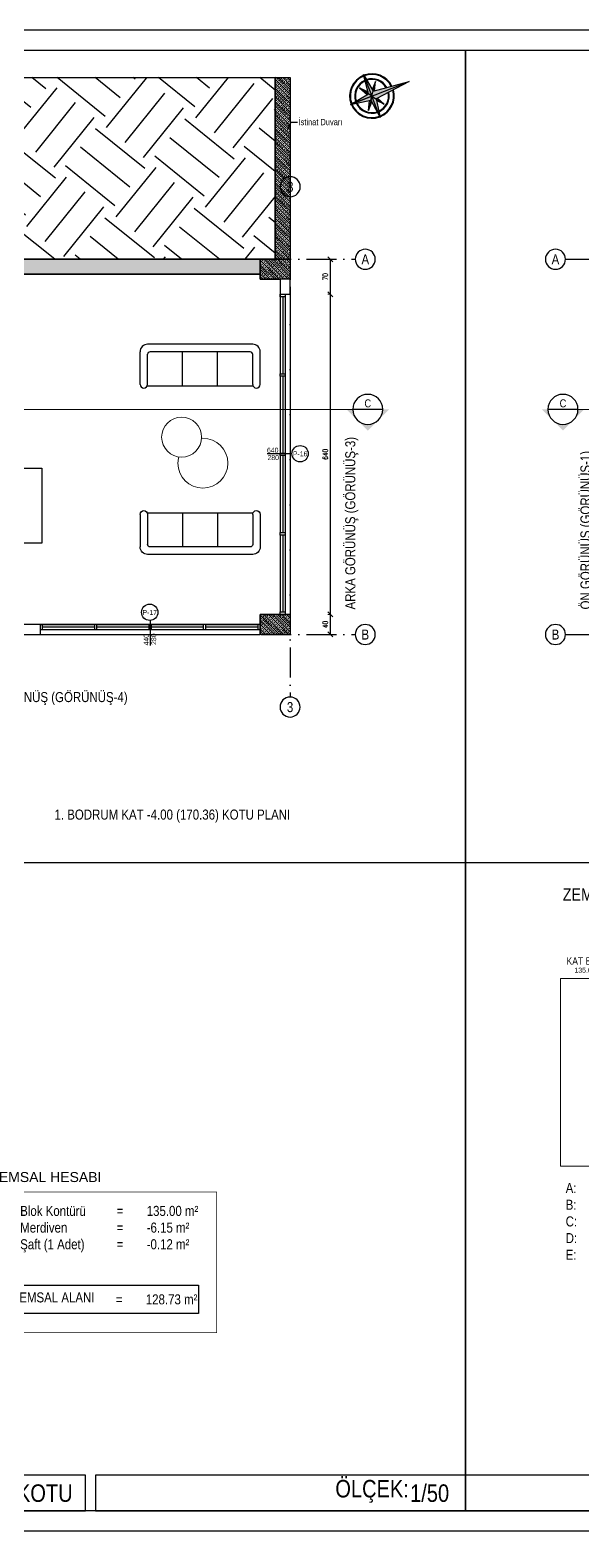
# Model space of a CAD drawing. Header units: millimetres. Extents: x 82776 to 137242, y 11666 to 27998.
# Drawn here: x 96195 to 97300, y 16109 to 19109 of the extents above; entities that cross this region are included whole.
import ezdxf
from ezdxf import colors
from ezdxf.entities.mleader import LeaderData, LeaderLine
from ezdxf.enums import TextEntityAlignment as Align
from ezdxf.math import Vec2, Vec3

# ---------------------------------------------------------------- set-up
doc = ezdxf.new("R2010")
doc.units = ezdxf.units.MM
doc.linetypes.add('ACAD_ISO10W100', pattern=[18, 12, -3, 0, -3])
doc.linetypes.add('DASHED', pattern=[15, 10, -5])
for name, color, linetype, lineweight in [('0_IFC_A_Emsal_Ana merdiven', 32, 'Continuous', 13), ('0_IFC_A_Emsal_Brüt Alan', 201, 'Continuous', 18), ('0_IFC_A_Emsal_Şaft', 142, 'Continuous', 13)]:
    doc.layers.add(name, color=color, linetype=linetype, lineweight=lineweight)
doc.layers.add('0_IFC_Area', color=100, linetype='Continuous', plot=False)
for name, color, linetype in [('0_IFC_Dimension_Exterior_50', 253, 'Continuous'), ('0_IFC_Elevation_5', 252, 'Continuous'), ('0_IFC_Grid', 14, 'ACAD_ISO10W100'), ('0_IFC_Grid_Text_100', 14, 'Continuous'), ('0_IFC_Hatch', 250, 'Continuous'), ('0_IFC_Hatch_Structure', 251, 'Continuous'), ('0_IFC_Legend_Text', 7, 'Continuous'), ('0_IFC_Legend_Viewport', 7, 'Continuous'), ('0_IFC_Notation_Section_50', 10, 'Continuous'), ('0_IFC_Room_Text(No)_50', 12, 'Continuous'), ('0_IFC_Text_Explanation_100', 231, 'Continuous'), ('0_IFC_Text_Explanation_50', 231, 'Continuous'), ('0_IFC_Window_Text', 60, 'Continuous'), ('1_IFC_Concrete_Section', 50, 'Continuous'), ('2_IFC_Wall', 130, 'Continuous'), ('3_IFC_Window', 136, 'Continuous'), ('6_IFC_Furniture', 35, 'Continuous')]:
    doc.layers.add(name, color=color, linetype=linetype)
doc.styles.add('ARIAL-NARROW', font='ARIALN.TTF')
doc.styles.add('IFC_TEXT', font='ARIALN.TTF')
doc.styles.add('IFC_TEXT_DIM', font='romans.shx', dxfattribs={"width": 0.7})
doc.dimstyles.new('IFC_Dim50', dxfattribs={"dimtxt": 10, "dimasz": 10, "dimexe": 0.00125, "dimexo": 0.000625, "dimgap": 5, "dimtad": 1, "dimdec": 4, "dimrnd": 0.5, "dimzin": 9, "dimtxsty": 'IFC_TEXT_DIM', "dimblk": 'OBLIQUE', "dimcen": -2.5, "dimclrd": 256, "dimclre": 256, "dimclrt": 256, "dimazin": 0, "dimtfac": 1, "dimtdec": 4, "dimtix": 1, "dimtmove": 1, "dimatfit": 3, "dimfxl": 5, "dimfxlon": 1, "dimtfillclr": 256, "dimlwd": -1, "dimlwe": 5, "dimarcsym": 0})
pattern_1 = [(135, (-35728.3245, 139834.061), (-4.49012806, -4.49012806), []), (135, (-35728.3245, 139838.551), (-4.49012806, -4.49012806), [3.175, -1.5875])]

# ---------------------------------------------------------------- blocks, each defined once
blk = doc.blocks.new('*U1089')
for points in [[(-2626, 0), (-1182.8, 0), (-1182.8, 71.5), (-2626, 71.5)], [(-1162.8, 0), (-759.4, 0), (-759.4, 71.5), (-1162.8, 71.5)], [(-739.4, 0), (0, 0), (0, 71.5), (-739.4, 71.5)]]:
    blk.add_lwpolyline(points, close=True)
at = {"layer": '0_IFC_Legend_Viewport', "transparency": 33554687}
blk.add_lwpolyline([(-2626, 2920), (0, 2920), (0, 0), (-2626, 0)], close=True, dxfattribs=at)
at = {"style": 'IFC_TEXT'}
for tag, p in [('PAFTA', (-2140, 17.9)), ('KOT', (-1159.1, 18)), ('OLCEK', (-110.4, 17.9))]:
    blk.add_attdef(tag, p, '', height=35, dxfattribs=at)
at = {"layer": '0_IFC_Legend_Text', "transparency": 33554687, "insert": (-259.9, 61.9), "char_height": 35, "attachment_point": 1, "style": 'IFC_TEXT'}
blk.add_mtext_dynamic_manual_height_columns('ÖLÇEK:', width=490.238, gutter_width=61.4, heights=[0], dxfattribs=at)
blk = doc.blocks.new('IFC_KOLTUK 3LU')
blk.add_wipeout([(-93, 134.1), (-93, -105.9), (-5.5, -105.9), (-5.5, 134.1)]).dxf.layer = '6_IFC_Furniture'
at = {"layer": '6_IFC_Furniture'}
for p, q in [((-13, 134.1), (-78, 134.1)), ((-93, 119.1), (-93, -90.9)), ((-78, 114.1), (-78, -85.9)), ((-13, 119.1), (-73, 119.1)), ((-10, -91.6), (-10, 119.7)), ((-10, 49.1), (-78, 49.1)), ((-10, -20.9), (-78, -20.9)), ((-13, -105.9), (-78, -105.9)), ((-13, -90.9), (-73, -90.9))]:
    blk.add_line(p, q, dxfattribs=at)
for centre, radius, start, end in [((-78, 119.1), 15, 90, 180), ((-13, 126.6), 7.5, 270, 90), ((-73, 114.1), 5, 90, 180), ((-73, -85.9), 5, 180, 270), ((-78, -90.9), 15, 180, 270), ((-13, -98.4), 7.5, 270, 90)]:
    blk.add_arc(centre, radius, start, end, dxfattribs=at)
blk = doc.blocks.new('*U99')
blk.add_wipeout([(0, 0), (150, 0), (150, -40), (0, -40)]).dxf.layer = '6_IFC_Furniture'
at = {"layer": '6_IFC_Furniture', "transparency": 33554687}
blk.add_lwpolyline([(0, -40), (0, 0), (150, 0), (150, -40)], close=True, dxfattribs=at)
blk = doc.blocks.new('VIM ESHP Ø100X40.5')
blk.add_wipeout([(20.4, -45.5), (20.4, -45.5), (25.3, -43), (25.3, -43), (29.4, -40.3), (35.1, -35.5), (35.1, -35.5), (38.4, -31.9), (43.3, -24.9), (43.3, -24.9), (46.3, -18.7), (47.4, -15.8), (49, -9.9), (49.8, -4.3), (50, 0.2), (50, 0.2), (49.6, 6.2), (49, 10), (47.9, 14.6), (46.7, 17.9), (46.3, 19.2), (45.4, 21), (44.3, 23.4), (44.3, 23.4), (42.4, 26.4), (41.5, 28.1), (40.5, 29.5), (39.4, 30.9), (38.1, 32.5), (36.6, 34.3), (34.9, 36), (33, 37.7), (31.5, 39), (30, 40.2), (28.6, 41.2), (27.2, 42.1), (25.9, 42.9), (25.9, 42.9), (24, 44), (21.4, 45.3), (18.3, 46.7), (18.3, 46.7), (15.1, 47.8), (13.2, 48.4), (10.8, 49), (8.5, 49.4), (6.8, 49.7), (4.3, 50), (-1.3, 50.2), (-3.2, 50.1), (-6.4, 49.8), (-9.1, 49.3), (-12.1, 48.7), (-14.2, 48.1), (-17, 47.2), (-18.7, 46.5), (-22.7, 44.7), (-22.7, 44.7), (-25.8, 43), (-27.7, 41.8), (-31.5, 39), (-32.8, 37.9), (-35.1, 35.8), (-37.1, 33.7), (-39.8, 30.5), (-41.3, 28.3), (-42.3, 26.9), (-44.3, 23.4), (-45.3, 21.4), (-46, 19.7), (-47, 17.4), (-47.7, 15.3), (-48.4, 12.7), (-49, 10.4), (-49.5, 7.6), (-49.8, 5), (-49.9, 3), (-50, 0.2), (-50, -1.7), (-49.9, -3.4), (-49.7, -5.7), (-48.9, -10.4), (-48.1, -13.5), (-47.2, -16.3), (-45.8, -19.8), (-44, -23.6), (-42.7, -25.9), (-40.3, -29.5), (-38.4, -31.9), (-37.1, -33.3), (-34.6, -36), (-32.6, -37.8), (-29.9, -39.9), (-28.1, -41.2), (-24.9, -43.2), (-21.4, -45.1), (-17.6, -46.7), (-13.2, -48.1), (-9.6, -48.9), (-6, -49.5), (-6, -49.5), (-3.2, -49.8), (-1.3, -49.6), (3, -49.8), (4.8, -49.6), (8.2, -49.2), (12.1, -48.4), (14.7, -47.7)]).dxf.layer = '6_IFC_Furniture'
at = {"layer": '6_IFC_Furniture', "linetype": 'Continuous', "lineweight": 9}
blk.add_circle((0, 0.2), 49.9, dxfattribs=at)
blk = doc.blocks.new('C_B1_PLAN')
at = {"layer": '2_IFC_Wall'}
blk.add_lwpolyline([(40, -20), (710, -20), (710, 0), (40, 0)], close=True, dxfattribs=at)
for name, p in [('IFC_KOLTUK 3LU', (263, -194.1, 2736.6)), ('*U99', (417.5, -496.2, 2736.6))]:
    blk.add_blockref(name, p)
at = {"xscale": -1}
blk.add_blockref('IFC_KOLTUK 3LU', (497, -194.1, 2736.6), dxfattribs=at)
at = {"rotation": 270}
blk.add_blockref('VIM ESHP Ø100X40.5', (407.4, -174.5, 2736.6), dxfattribs=at)
at = {"xscale": 0.8000000000000032, "yscale": 0.8000000000000032, "zscale": 0.8000000000000032, "rotation": 270}
blk.add_blockref('VIM ESHP Ø100X40.5', (355.4, -217, 2736.6), dxfattribs=at)
at = {"layer": '2_IFC_Wall'}
blk.add_lwpolyline([(730, -775), (265, -775), (265, -785), (730, -785), (730, -1105), (750, -1105), (750, -60), (730, -60)], close=True, dxfattribs=at)
blk = doc.blocks.new('C ZK ST')
at = {"layer": '0_IFC_Hatch_Structure', "transparency": 33554687}
h = blk.add_hatch(dxfattribs=at)
h.set_pattern_fill('ANSI33', color=256, angle=90)
h.set_pattern_definition([(135, (-35728.326, 139834.061), (-4.49012806, -4.49012806), []), (135, (-35728.326, 139838.551), (-4.49012806, -4.49012806), [3.175, -1.5875])])
h.paths.add_polyline_path([(-1761.4, 197.8), (-1761.4, 237.8), (-1821.4, 237.8), (-1821.4, 197.8)])
h = blk.add_hatch(dxfattribs=at)
h.set_pattern_fill('ANSI33', color=256, angle=90)
h.set_pattern_definition(pattern_1)
h.paths.add_polyline_path([(-1186.4, 197.8), (-1186.4, 237.8), (-1126.4, 237.8), (-1126.4, 197.8)])
h = blk.add_hatch(dxfattribs=at)
h.set_pattern_fill('ANSI33', color=256, angle=90)
h.set_pattern_definition([(135, (-35728.259, 139834.061), (-4.49012806, -4.49012806), []), (135, (-35728.259, 139838.551), (-4.49012806, -4.49012806), [3.175, -1.5875])])
h.paths.add_polyline_path([(-21.4, 237.8), (-21.4, 197.8), (-81.4, 197.8), (-81.4, 237.8)])
h = blk.add_hatch(dxfattribs=at)
h.set_pattern_fill('ANSI33', color=256, angle=90)
h.set_pattern_definition([(135, (-35728.326, 139834.061), (-4.49012806, -4.49012806), []), (135, (-35728.326, 139838.551), (-4.49012806, -4.49012806), [3.175, -1.5875])])
h.paths.add_polyline_path([(-1821.4, -512.2), (-1821.4, -472.2), (-1761.4, -472.2), (-1761.4, -512.2)])
h = blk.add_hatch(dxfattribs=at)
h.set_pattern_fill('ANSI33', color=256, angle=90)
h.set_pattern_definition(pattern_1)
h.paths.add_polyline_path([(-1186.4, -512.2), (-1186.4, -472.2), (-1126.4, -472.2), (-1126.4, -512.2)])
h = blk.add_hatch(dxfattribs=at)
h.set_pattern_fill('ANSI33', color=256, angle=90)
h.set_pattern_definition([(135, (-35728.356, 139834.012), (-4.49012806, -4.49012806), []), (135, (-35728.356, 139838.502), (-4.49012806, -4.49012806), [3.175, -1.5875])])
h.paths.add_polyline_path([(-81.4, -512.2), (-81.4, -472.2), (-21.4, -472.2), (-21.4, -512.2)])
at = {"layer": '1_IFC_Concrete_Section'}
for points in [[(-1761.4, 197.8), (-1761.4, 237.8), (-1821.4, 237.8), (-1821.4, 197.8)], [(-1186.4, 197.8), (-1186.4, 237.8), (-1126.4, 237.8), (-1126.4, 197.8)], [(-21.4, 237.8), (-21.4, 197.8), (-81.4, 197.8), (-81.4, 237.8)], [(-1821.4, -512.2), (-1821.4, -472.2), (-1761.4, -472.2), (-1761.4, -512.2)], [(-1186.4, -512.2), (-1186.4, -472.2), (-1126.4, -472.2), (-1126.4, -512.2)], [(-81.4, -512.2), (-81.4, -472.2), (-21.4, -472.2), (-21.4, -512.2)]]:
    blk.add_lwpolyline(points, close=True, dxfattribs=at)
blk = doc.blocks.new('C B1 ST')
at = {"layer": '0_IFC_Hatch_Structure', "transparency": 33554687}
h = blk.add_hatch(dxfattribs=at)
h.set_pattern_fill('ANSI33', color=256, angle=180)
h.set_pattern_definition([(225, (-138374.2445, -33906.855), (4.49012806, -4.49012806), []), (225, (-138378.7346, -33906.855), (4.49012806, -4.49012806), [3.175, -1.5875])])
h.paths.add_polyline_path([(30, 695), (0, 695), (0, 1740), (30, 1740)])
at = {"layer": '1_IFC_Concrete_Section'}
blk.add_lwpolyline([(30, 695), (0, 695), (0, 1740), (30, 1740)], close=True, dxfattribs=at)
at = {"rotation": 90}
blk.add_blockref('C ZK ST', (237.8, 1821.4), dxfattribs=at)
blk = doc.blocks.new('C_B1_NET ALAN')
at = {"layer": '0_IFC_Area'}
blk.add_lwpolyline([(1710, -690), (995, -690), (995, -225), (985, -225), (985, -690), (665, -690), (665, 10), (1710, 10), (1710, 0), (1750, 0), (1750, -670), (1710, -670)], close=True, dxfattribs=at)
blk = doc.blocks.new('0_IFC_AXIS_TEXT_100')
at = {"layer": '0_IFC_Grid_Text_100'}
blk.add_circle((0, 1000), 1000, dxfattribs=at)
at = {"layer": '0_IFC_Grid_Text_100', "style": 'IFC_TEXT'}
blk.add_attdef('AXIS_NO', text='', height=1000, dxfattribs=at).set_placement((0, 993), align=Align.MIDDLE_CENTER)
blk = doc.blocks.new('C_AKS')
at = {"layer": '0_IFC_Grid', "ltscale": 5}
for points in [[(0.00009, -1950), (0.00009, 130)], [(750.00009, -1950), (750.00009, 130)], [(-124.99991, 0), (875.00231, 0)]]:
    blk.add_lwpolyline(points, dxfattribs=at)
ref = blk.add_blockref('0_IFC_AXIS_TEXT_100', (20.00009, 150), dxfattribs=dict(xscale=-0.02, yscale=0.02, zscale=0.02, rotation=90))
ref.add_attrib('AXIS_NO', 'A', dxfattribs={"layer": '0_IFC_Grid_Text_100', "height": 20, "rotation": 90, "style": 'IFC_TEXT'}).set_placement((0.14578, 150), align=Align.MIDDLE_CENTER)
ref = blk.add_blockref('0_IFC_AXIS_TEXT_100', (770.00009, 150), dxfattribs=dict(xscale=-0.02, yscale=0.02, zscale=0.02, rotation=90))
ref.add_attrib('AXIS_NO', 'B', dxfattribs={"layer": '0_IFC_Grid_Text_100', "height": 20, "rotation": 90, "style": 'IFC_TEXT'}).set_placement((750.14578, 150), align=Align.MIDDLE_CENTER)
ref = blk.add_blockref('0_IFC_AXIS_TEXT_100', (-124.99991, 0), dxfattribs=dict(xscale=-0.02, yscale=0.02, zscale=0.02, rotation=90))
ref.add_attrib('AXIS_NO', '3', dxfattribs={"layer": '0_IFC_Grid_Text_100', "height": 20, "rotation": 90, "style": 'IFC_TEXT'}).set_placement((-144.85422, 0), align=Align.MIDDLE_CENTER)
ref = blk.add_blockref('0_IFC_AXIS_TEXT_100', (915, -0.30155), dxfattribs=dict(xscale=-0.02, yscale=0.02, zscale=0.02, rotation=90))
ref.add_attrib('AXIS_NO', '3', dxfattribs={"layer": '0_IFC_Grid_Text_100', "height": 20, "rotation": 90, "style": 'IFC_TEXT'}).set_placement((895.14568, -0.30155), align=Align.MIDDLE_CENTER)
ref = blk.add_blockref('0_IFC_AXIS_TEXT_100', (20.00272, -1970), dxfattribs=dict(xscale=-0.02, yscale=0.02, zscale=0.02, rotation=90))
ref.add_attrib('AXIS_NO', 'A', dxfattribs={"layer": '0_IFC_Grid_Text_100', "height": 20, "rotation": 90, "style": 'IFC_TEXT'}).set_placement((0.1484, -1970), align=Align.MIDDLE_CENTER)
ref = blk.add_blockref('0_IFC_AXIS_TEXT_100', (770.00272, -1970), dxfattribs=dict(xscale=-0.02, yscale=0.02, zscale=0.02, rotation=90))
ref.add_attrib('AXIS_NO', 'B', dxfattribs={"layer": '0_IFC_Grid_Text_100', "height": 20, "rotation": 90, "style": 'IFC_TEXT'}).set_placement((750.1484, -1970), align=Align.MIDDLE_CENTER)
blk = doc.blocks.new('_Oblique')
at = {"color": 0, "linetype": 'ByBlock', "lineweight": -2}
blk.add_line((-0.5, -0.5), (0.5, 0.5), dxfattribs=at)
blk = doc.blocks.new('*D1214')
at = {"layer": '0_IFC_Dimension_Exterior_50', "lineweight": 5, "transparency": 16777216}
for p, q in [((1875, 0), (1880.00125, 0)), ((1875, -70), (1880.00125, -70))]:
    blk.add_line(p, q, dxfattribs=at)
at = {"layer": '0_IFC_Dimension_Exterior_50', "transparency": 16777216}
blk.add_line((1880, 0), (1880, -70), dxfattribs=at)
at = {"layer": 'Defpoints', "color": 0, "transparency": 16777216}
for p in [(1800, 0), (1800, -70), (1880, -70)]:
    blk.add_point(p, dxfattribs=at)
at = {"layer": '0_IFC_Dimension_Exterior_50', "transparency": 16777216, "xscale": 10, "yscale": 10, "zscale": 10}
for p, rotation in [((1880, 0), 90), ((1880, -70), 270)]:
    blk.add_blockref('_Oblique', p, dxfattribs=dict(at, rotation=rotation))
at = {"layer": '0_IFC_Dimension_Exterior_50', "transparency": 16777216, "insert": (1870, -35), "char_height": 10, "attachment_point": 5, "rotation": 90, "style": 'IFC_TEXT_DIM'}
blk.add_mtext('70', dxfattribs=at)
blk = doc.blocks.new('*D1215')
at = {"layer": '0_IFC_Dimension_Exterior_50', "lineweight": 5, "transparency": 16777216}
for p, q in [((1875, -70), (1880.00125, -70)), ((1875, -710), (1880.00125, -710))]:
    blk.add_line(p, q, dxfattribs=at)
at = {"layer": '0_IFC_Dimension_Exterior_50', "transparency": 16777216}
blk.add_line((1880, -70), (1880, -710), dxfattribs=at)
at = {"layer": 'Defpoints', "color": 0, "transparency": 16777216}
for p in [(1800, -70), (1800, -710), (1880, -710)]:
    blk.add_point(p, dxfattribs=at)
at = {"layer": '0_IFC_Dimension_Exterior_50', "transparency": 16777216, "xscale": 10, "yscale": 10, "zscale": 10}
for p, rotation in [((1880, -70), 90), ((1880, -710), 270)]:
    blk.add_blockref('_Oblique', p, dxfattribs=dict(at, rotation=rotation))
at = {"layer": '0_IFC_Dimension_Exterior_50', "transparency": 16777216, "insert": (1870, -390), "char_height": 10, "attachment_point": 5, "rotation": 90, "style": 'IFC_TEXT_DIM'}
blk.add_mtext('640', dxfattribs=at)
blk = doc.blocks.new('*D1216')
at = {"layer": '0_IFC_Dimension_Exterior_50', "lineweight": 5, "transparency": 16777216}
for p, q in [((1875, -710), (1880.00125, -710)), ((1875, -750), (1880.00125, -750))]:
    blk.add_line(p, q, dxfattribs=at)
at = {"layer": '0_IFC_Dimension_Exterior_50', "transparency": 16777216}
blk.add_line((1880, -710), (1880, -750), dxfattribs=at)
at = {"layer": 'Defpoints', "color": 0, "transparency": 16777216}
for p in [(1800, -710), (1800, -750), (1880, -750)]:
    blk.add_point(p, dxfattribs=at)
at = {"layer": '0_IFC_Dimension_Exterior_50', "transparency": 16777216, "xscale": 10, "yscale": 10, "zscale": 10}
for p, rotation in [((1880, -710), 90), ((1880, -750), 270)]:
    blk.add_blockref('_Oblique', p, dxfattribs=dict(at, rotation=rotation))
at = {"layer": '0_IFC_Dimension_Exterior_50', "transparency": 16777216, "insert": (1870, -730), "char_height": 10, "attachment_point": 5, "rotation": 90, "style": 'IFC_TEXT_DIM'}
blk.add_mtext('40', dxfattribs=at)
blk = doc.blocks.new('*U1218')
at = {"layer": '0_IFC_Room_Text(No)_50'}
h = blk.add_hatch(color=256, dxfattribs=at)
h.paths.add_polyline_path([(0, -1061), (530, -530, -0.414214), (-530, -530)])
h.paths.add_polyline_path([(-530, -530, -0.198912), (-750, 0), (-1061, 0)])
h.paths.add_polyline_path([(530, -530), (1061, 0), (750, 0, -0.198912)])
at = {"layer": '0_IFC_Room_Text(No)_50', "linetype": 'Continuous'}
blk.add_line((-750, 0), (750, 0), dxfattribs=at)
blk.add_circle((0, 0), 750, dxfattribs=at)
at = {"layer": '0_IFC_Room_Text(No)_50', "style": 'IFC_TEXT'}
blk.add_attdef('NO', text='', height=400, dxfattribs=at).set_placement((0, 100), align=Align.CENTER)
for p in [(0, -100), (0, -374)]:
    blk.add_attdef('SHEET', text='', height=200, dxfattribs=at).set_placement(p, align=Align.TOP_CENTER)
blk = doc.blocks.new('C_KESIT YERLERI_')
at = {"layer": '0_IFC_Notation_Section_50', "linetype": 'DASHED', "ltscale": 3, "const_width": 2}
blk.add_lwpolyline([(300, -525), (300, 1525)], dxfattribs=at)
ref = blk.add_blockref('*U1218', (300, -555), dxfattribs=dict(xscale=-0.0400000000259542, yscale=0.0400000000259542, zscale=0.0400000000259542, rotation=90))
ref.add_attrib('NO', 'C', dxfattribs={"layer": '0_IFC_Room_Text(No)_50', "height": 16, "rotation": 90, "style": 'IFC_TEXT'}).set_placement((296, -555), align=Align.CENTER)
at = {"layer": '0_IFC_Notation_Section_50', "transparency": 33554687, "insert": (700, -520, -2736.6), "char_height": 20, "attachment_point": 1, "rotation": 180, "style": 'IFC_TEXT'}
blk.add_mtext_dynamic_manual_height_columns('ÖN GÖRÜNÜŞ (GÖRÜNÜŞ-1)', width=459.66, gutter_width=12.5, heights=[0], dxfattribs=at)
blk = doc.blocks.new('PEN_280x640')
blk.add_wipeout([(-640, 0), (0, 0), (0, 20), (-640, 20)]).dxf.layer = '3_IFC_Window'
at = {"layer": '0_IFC_Elevation_5'}
blk.add_lwpolyline([(-640, 10), (-640, 20), (0, 20), (0, 10)], dxfattribs=at)
at = {"layer": '2_IFC_Wall'}
for points in [[(-640, 0), (-640, 20)], [(0, 0), (0, 20)]]:
    blk.add_lwpolyline(points, dxfattribs=at)
at = {"layer": '3_IFC_Window'}
blk.add_lwpolyline([(-640, 10), (-635, 10), (-635, 0), (-640, 0)], close=True, dxfattribs=at)
for points in [[(-640, 0), (0, 0)], [(-635, 10), (-5, 10)], [(-635, 5), (-5, 5)]]:
    blk.add_lwpolyline(points, dxfattribs=at)
for points in [[(-481.25, 0), (-476.25, 0), (-476.25, 10), (-481.25, 10)], [(-322.5, 0), (-317.5, 0), (-317.5, 10), (-322.5, 10)], [(-163.75, 0), (-158.75, 0), (-158.75, 10), (-163.75, 10)], [(-5, 0), (0, 0), (0, 10), (-5, 10)]]:
    blk.add_wipeout(points).dxf.layer = '3_IFC_Window'
for points in [[(-481.25, 10), (-476.25, 10), (-476.25, 0), (-481.25, 0)], [(-322.5, 10), (-317.5, 10), (-317.5, 0), (-322.5, 0)], [(-163.75, 10), (-158.75, 10), (-158.75, 0), (-163.75, 0)], [(-5, 10), (0, 10), (0, 0), (-5, 0)]]:
    blk.add_lwpolyline(points, close=True, dxfattribs=at)
blk = doc.blocks.new('*U1549')
at = {"layer": '0_IFC_Window_Text'}
blk.add_lwpolyline([(-32.6, -0.6), (-82.4, -0.6)], dxfattribs=at)
blk.add_circle((-16.3, 0), 16.3, dxfattribs=at)
at = {"layer": '0_IFC_Window_Text', "style": 'ARIAL-NARROW'}
for tag, p in [('GENISLIK', (-82.5, 1.9)), ('YUKSEKLIK', (-81.5, -12.8))]:
    blk.add_attdef(tag, p, '', height=10, dxfattribs=at)
blk.add_attdef('WINDOWTEXT', text='', height=10, rotation=360, dxfattribs=at).set_placement((-16.2, -5.3), align=Align.CENTER)
blk = doc.blocks.new('PEN_280X440')
blk.add_wipeout([(-437.5, 0), (2.5, 0), (2.5, 20), (-437.5, 20)]).dxf.layer = '3_IFC_Window'
at = {"layer": '0_IFC_Elevation_5'}
blk.add_lwpolyline([(-437.5, 10), (-437.5, 20), (2.5, 20), (2.5, 10)], dxfattribs=at)
at = {"layer": '2_IFC_Wall'}
for points in [[(-437.5, 0), (-437.5, 20)], [(2.5, 0), (2.5, 20)]]:
    blk.add_lwpolyline(points, dxfattribs=at)
at = {"layer": '3_IFC_Window'}
blk.add_lwpolyline([(-437.5, 10), (-432.5, 10), (-432.5, 0), (-437.5, 0)], close=True, dxfattribs=at)
for points in [[(-437.5, 0), (2.5, 0)], [(-432.5, 10), (2.5, 10)], [(-432.5, 5), (2.5, 5)]]:
    blk.add_lwpolyline(points, dxfattribs=at)
for points in [[(-328.75, 0), (-323.75, 0), (-323.75, 10), (-328.75, 10)], [(-220, 0), (-215, 0), (-215, 10), (-220, 10)], [(-111.25, 0), (-106.25, 0), (-106.25, 10), (-111.25, 10)], [(-2.5, 0), (2.5, 0), (2.5, 10), (-2.5, 10)]]:
    blk.add_wipeout(points).dxf.layer = '3_IFC_Window'
for points in [[(-328.75, 10), (-323.75, 10), (-323.75, 0), (-328.75, 0)], [(-220, 10), (-215, 10), (-215, 0), (-220, 0)], [(-111.25, 10), (-106.25, 10), (-106.25, 0), (-111.25, 0)], [(-2.5, 10), (2.5, 10), (2.5, 0), (-2.5, 0)]]:
    blk.add_lwpolyline(points, close=True, dxfattribs=at)
blk = doc.blocks.new('*U1494')
at = {"layer": '0_IFC_Window_Text'}
blk.add_lwpolyline([(-32.6, -0.6), (-82.4, -0.6)], dxfattribs=at)
blk.add_circle((-16.3, 0), 16.3, dxfattribs=at)
at = {"layer": '0_IFC_Window_Text', "style": 'ARIAL-NARROW'}
blk.add_attdef('WINDOWTEXT', text='', height=10, rotation=270, dxfattribs=at).set_placement((-21.6, -0.1), align=Align.CENTER)
for tag, p in [('GENISLIK', (-82.5, 1.9)), ('YUKSEKLIK', (-81.5, -12.8))]:
    blk.add_attdef(tag, p, '', height=10, dxfattribs=at)
blk = doc.blocks.new('C_B1_DOGRAMA')
at = {"rotation": 270}
blk.add_blockref('PEN_280x640', (-20, 20), dxfattribs=at)
at = {"xscale": -1, "rotation": 180}
blk.add_blockref('PEN_280X440', (-62.5, 0), dxfattribs=at)
blk.add_blockref('*U1549', (36.1, 341.4)).add_auto_attribs({'YUKSEKLIK': '280', 'GENISLIK': '640', 'WINDOWTEXT': 'P-16'})
at = {"rotation": 90}
blk.add_blockref('*U1494', (-280.7, 40.6, 425.7), dxfattribs=at).add_auto_attribs({'YUKSEKLIK': '280', 'GENISLIK': '440', 'WINDOWTEXT': 'P-17'})
blk = doc.blocks.new('0_IFC_SCHEMA_TEXT_50')
at = {"layer": '0_IFC_Room_Text(No)_50', "insert": (13.2, -38.5), "char_height": 9.62, "attachment_point": 1, "style": 'IFC_TEXT'}
blk.add_mtext_dynamic_manual_height_columns('m²', width=16.695, gutter_width=6.88, heights=[0], dxfattribs=at)
at = {"layer": '0_IFC_Room_Text(No)_50', "style": 'IFC_TEXT'}
blk.add_attdef('ROOM_NAME', text='', height=13.5, dxfattribs=at).set_placement((0.7, -24.8), align=Align.MIDDLE_CENTER)
blk.add_attdef('AREA', text='', height=9.62, dxfattribs=at).set_placement((9.8, -48.1), align=Align.RIGHT)
blk = doc.blocks.new('C ZK SEMA')
at = {"layer": '0_IFC_A_Emsal_Ana merdiven'}
for points in [[(-1485, -720), (-1485, -600), (-1275, -600), (-1275, -390), (-1165, -390), (-1165, -720)], [(-510, -450), (-20, -450), (-20, -710), (-60, -710), (-60, -730), (-500, -730), (-500, -680), (-510, -680)]]:
    blk.add_lwpolyline(points, close=True, dxfattribs=at)
at = {"layer": '0_IFC_A_Emsal_Brüt Alan'}
blk.add_lwpolyline([(-1800, 0), (0, 0), (0, -750), (-1800, -750)], close=True, dxfattribs=at)
at = {"layer": '0_IFC_A_Emsal_Şaft'}
for points in [[(-1535, -720), (-1495, -720), (-1495, -690), (-1535, -690)], [(-1135, -710), (-1115, -710), (-1115, -690), (-1135, -690)]]:
    blk.add_lwpolyline(points, close=True, dxfattribs=at)
at = {"transparency": 33554687}
ref = blk.add_blockref('0_IFC_SCHEMA_TEXT_50', (-1680, 120), dxfattribs=dict(at, xscale=2, yscale=2, zscale=2))
ref.add_attrib('ROOM_NAME', 'KAT BRÜTÜ', dxfattribs={"layer": '0_IFC_Room_Text(No)_50', "height": 30, "style": 'IFC_TEXT'}).set_placement((-1678.6, 70.3), align=Align.MIDDLE_CENTER)
ref.add_attrib('AREA', '135.00', dxfattribs={"layer": '0_IFC_Room_Text(No)_50', "height": 20, "style": 'IFC_TEXT'}).set_placement((-1660.3, 23.8), align=Align.RIGHT)
ref = blk.add_blockref('0_IFC_SCHEMA_TEXT_50', (-1096.6, -557.9), dxfattribs=dict(at, xscale=2, yscale=2, zscale=2))
ref.add_attrib('ROOM_NAME', 'ŞAFT-2', dxfattribs={"layer": '0_IFC_Room_Text(No)_50', "height": 30, "style": 'IFC_TEXT'}).set_placement((-1095.2, -607.6), align=Align.MIDDLE_CENTER)
ref.add_attrib('AREA', '0.04', dxfattribs={"layer": '0_IFC_Room_Text(No)_50', "height": 20, "style": 'IFC_TEXT'}).set_placement((-1076.9, -654.1), align=Align.RIGHT)
ref = blk.add_blockref('0_IFC_SCHEMA_TEXT_50', (-287.1, -523.4, 2736.6), dxfattribs=dict(at, xscale=2, yscale=2, zscale=2))
ref.add_attrib('ROOM_NAME', 'BALKON', dxfattribs={"layer": '0_IFC_Room_Text(No)_50', "height": 30, "style": 'IFC_TEXT'}).set_placement((-285.7, -573.1, 2736.6), align=Align.MIDDLE_CENTER)
ref.add_attrib('AREA', '13.59', dxfattribs={"layer": '0_IFC_Room_Text(No)_50', "height": 20, "style": 'IFC_TEXT'}).set_placement((-267.4, -619.6, 2736.6), align=Align.RIGHT)
ref = blk.add_blockref('0_IFC_SCHEMA_TEXT_50', (-1575, -570), dxfattribs=dict(at, xscale=2, yscale=2, zscale=2))
ref.add_attrib('ROOM_NAME', 'ŞAFT-1', dxfattribs={"layer": '0_IFC_Room_Text(No)_50', "height": 30, "style": 'IFC_TEXT'}).set_placement((-1573.6, -619.7), align=Align.MIDDLE_CENTER)
ref.add_attrib('AREA', '0.12', dxfattribs={"layer": '0_IFC_Room_Text(No)_50', "height": 20, "style": 'IFC_TEXT'}).set_placement((-1555.3, -666.2), align=Align.RIGHT)
ref = blk.add_blockref('0_IFC_SCHEMA_TEXT_50', (-1334.3, -582.6, 2736.6), dxfattribs=dict(at, xscale=2, yscale=2, zscale=2))
ref.add_attrib('ROOM_NAME', 'MERDİVEN', dxfattribs={"layer": '0_IFC_Room_Text(No)_50', "height": 30, "style": 'IFC_TEXT'}).set_placement((-1333, -632.3, 2736.6), align=Align.MIDDLE_CENTER)
ref.add_attrib('AREA', '6.15', dxfattribs={"layer": '0_IFC_Room_Text(No)_50', "height": 20, "style": 'IFC_TEXT'}).set_placement((-1314.6, -678.8, 2736.6), align=Align.RIGHT)
at = {"layer": '0_IFC_Text_Explanation_50', "char_height": 40, "attachment_point": 1, "style": 'IFC_TEXT'}
for s, insert in [('A', (-50, -30)), ('D', (-1266.8, -327.9)), ('E', (-485.5, -464.6)), ('B', (-1575, -680)), ('C', (-1096.1, -677))]:
    blk.add_mtext_dynamic_manual_height_columns(s, width=46.611, gutter_width=281.5, heights=[0], dxfattribs=dict(at, insert=insert))
blk = doc.blocks.new('C B1 SABLON VE HESAPLAR')
at = {"layer": '0_IFC_Text_Explanation_50', "const_width": 1, "elevation": 17472.6}
blk.add_lwpolyline([(1546.9, -332.6), (1984.3, -332.6), (1984.3, -51.5), (1546.9, -51.5)], close=True, dxfattribs=at)
at = {"layer": '0_IFC_Text_Explanation_50', "elevation": 17472.6}
blk.add_lwpolyline([(1583.4, -237.8), (1947.9, -237.8), (1947.9, -294.4), (1583.4, -294.4)], close=True, dxfattribs=at)
at = {"layer": '0_IFC_Text_Explanation_50', "char_height": 20, "attachment_point": 1, "style": 'IFC_TEXT'}
for s, width, insert in [('{\\fArial|b0|i0|c162|p34;EMSAL HESABI}', 325.68, (1549, -11.6, 17472.6)), ('\\pxi-3,l4,t4;Blok Kontürü\\PMerdiven\\PŞaft (1 Adet)', 210.298, (1571.6, -79.3, 17472.6)), ('\\pxi-3,l4,ql,t4;=^I135.00 m²\\P=^I-6.15 m²\\P=^I-0.12 m²', 210.298, (1764.4, -79.3, 17472.6)), ('EMSAL ALANI', 185.668, (1589.8, -252.2, 17472.6)), ('\\pxi-3,l4,t4;=^I128.73 m²', 185.668, (1762.6, -256.1, 17472.6))]:
    blk.add_mtext_dynamic_manual_height_columns(s, width=width, gutter_width=281.5, heights=[0], dxfattribs=dict(at, insert=insert))
blk = doc.blocks.new('C ZK SABLON VE HESAPLAR')
at = {"layer": '0_IFC_Text_Explanation_50', "insert": (-9.6, -33.6, 17472.6), "char_height": 20, "attachment_point": 1, "style": 'IFC_TEXT'}
blk.add_mtext_dynamic_manual_height_columns('\\pxi-3,l4,t4;A:^IBlok Kontürü (Emsale Dahil)\\PB:^IŞaft-1\\PC:^IŞaft-2\\PD:^IMerdiven\\PE:^IBalkon', width=395.703, gutter_width=281.5, heights=[0], dxfattribs=at)
blk = doc.blocks.new('A$C13A74F9A')
at = {"layer": '0_IFC_Text_Explanation_50', "true_color": 0x636466}
h = blk.add_hatch(color=251, dxfattribs=at)
h.dxf.hatch_style = 1
h.paths.add_polyline_path([(0, 159.2), (-16.1, 11.3), (0, 0)])
h.paths.add_polyline_path([(48.7, 34.1), (15.5, 17.3), (16.1, 11.3)])
h.paths.add_polyline_path([(16.1, 11.3), (0, 0), (91.8, 0)])
h.paths.add_polyline_path([(21.4, -8.5), (13.5, -9.5), (48.7, -34.1)])
h.paths.add_polyline_path([(0, 0), (-13.5, -9.5), (0, -91.8)])
h.paths.add_polyline_path([(-13.5, -9.5), (-21.4, -8.5), (-48.7, -34.1)])
h.paths.add_polyline_path([(-16.1, 11.3), (-91.8, 0), (0, 0)])
h.paths.add_polyline_path([(-15.5, 17.3), (-48.7, 34.1), (-16.1, 11.3)])
at = {"layer": '0_IFC_Text_Explanation_50', "true_color": 0x939598}
h = blk.add_hatch(color=252, dxfattribs=at)
h.dxf.hatch_style = 1
h.paths.add_polyline_path([(0, 159.2), (0, 0), (16.1, 11.3)])
h.paths.add_polyline_path([(48.7, 34.1), (16.1, 11.3), (23.2, 10.2)])
h.paths.add_polyline_path([(91.8, 0), (0, 0), (13.5, -9.5)])
h.paths.add_polyline_path([(13.5, -9.5), (13.5, -9.5), (12.5, -15.8), (48.7, -34.1)])
h.paths.add_polyline_path([(13.5, -9.5), (0, 0), (0, -91.8)])
h.paths.add_polyline_path([(-12.5, -15.8), (-13.5, -9.5), (-48.7, -34.1)])
h.paths.add_polyline_path([(0, 0), (-91.8, 0), (-13.5, -9.5)])
h.paths.add_polyline_path([(-23.2, 10.2), (-48.7, 34.1), (-16.1, 11.3)])
at = {"layer": '0_IFC_Text_Explanation_50'}
for p, q in [((-16.1, 11.3), (0, 159.2)), ((0, 159.2), (16.1, 11.3)), ((-91.8, 0), (-16.1, 11.3)), ((16.1, 11.3), (91.8, 0)), ((0, -91.8), (-13.5, -9.5)), ((13.9, -9.7), (0, 0)), ((0, 0), (0, -91.8))]:
    blk.add_line(p, q, dxfattribs=at)
for points in [[(0, -91.8), (0, 159.2)], [(0, 0), (-48.7, 34.1)], [(-15.5, 17.3), (-48.7, 34.1), (-23.2, 10.2)], [(0, 0), (48.7, 34.1)], [(48.7, 34.1), (15.5, 17.3)], [(48.7, 34.1), (23.2, 10.2)], [(-91.8, 0), (0, 0)], [(0, 0), (-48.7, -34.1)], [(-48.7, -34.1), (-21.4, -8.5)], [(-48.7, -34.1), (-12.5, -15.8)], [(0, 0), (48.7, -34.1)], [(91.8, 0), (0, 0)], [(0, -91.8), (13.5, -9.5)], [(48.7, -34.1), (12.5, -15.8)], [(48.7, -34.1), (21.4, -8.5)]]:
    blk.add_lwpolyline(points, dxfattribs=at)
for points in [[(-91.8, 0), (0, 0), (-13.5, -9.5)], [(91.8, 0), (0, 0), (13.5, -9.5)]]:
    blk.add_lwpolyline(points, close=True, dxfattribs=at)
for radius, start, end in [(89.1, 94.94314, 179.7437), (86.2, 95.3202, 179.4499), (69, 98.26104, 177.16421), (66.1, 98.90525, 176.66503), (89.1, 0.2563, 85.05686), (86.2, 0.5501, 84.6798), (69, 2.83579, 81.73896), (66.1, 3.33497, 81.09475), (89.1, 180.21513, 269.71749), (86.2, 180.46169, 269.39359), (69, 182.37764, 266.87162), (66.1, 182.7955, 266.32028), (89.1, 270.28251, 359.78487), (86.2, 270.60641, 359.53831), (69, 273.12838, 357.62236), (66.1, 273.67972, 357.2045)]:
    blk.add_arc((0, 0), radius, start, end, dxfattribs=at)
blk = doc.blocks.new('C B1 KESIT YERLERI')
at = {"layer": '0_IFC_Notation_Section_50', "linetype": 'DASHED', "ltscale": 3, "const_width": 2, "elevation": 5473.3}
blk.add_lwpolyline([(-125, -300), (1925, -300)], dxfattribs=at)
ref = blk.add_blockref('*U1218', (1955, -300, 5473.3), dxfattribs=dict(xscale=-0.0400000000259542, yscale=0.0400000000259542, zscale=0.0400000000259542))
ref.add_attrib('NO', 'C', dxfattribs={"layer": '0_IFC_Room_Text(No)_50', "height": 16, "style": 'IFC_TEXT'}).set_placement((1955, -296, 5473.3), align=Align.CENTER)
at = {"layer": '0_IFC_Notation_Section_50', "transparency": 33554687, "insert": (1910, -700, 2736.6), "char_height": 20, "attachment_point": 1, "rotation": 90, "style": 'IFC_TEXT'}
blk.add_mtext_dynamic_manual_height_columns('\\pxql;ARKA GÖRÜNÜŞ (GÖRÜNÜŞ-3)', width=515.997, gutter_width=12.5, heights=[0], dxfattribs=at)
at = {"layer": '0_IFC_Notation_Section_50', "transparency": 33554687, "insert": (1090.8, -865.1, 5473.3), "char_height": 20, "attachment_point": 1, "style": 'IFC_TEXT'}
blk.add_mtext_dynamic_manual_height_columns('SAĞ YAN GÖRÜNÜŞ (GÖRÜNÜŞ-4)', width=439.524, gutter_width=12.5, heights=[0], dxfattribs=at)
blk = doc.blocks.new('C_B1_DIS OLCU')
at = {"layer": '0_IFC_Dimension_Exterior_50'}
for base, p1, p2, picture, middle in [((1880, -70), (1800, 0), (1800, -70), '*D1214', (1870, -35)), ((1880, -710), (1800, -70), (1800, -710), '*D1215', (1870, -390)), ((1880, -750), (1800, -710), (1800, -750), '*D1216', (1870, -730))]:
    dim = blk.add_linear_dim(base=base, p1=p1, p2=p2, angle=90, dimstyle='IFC_Dim50', dxfattribs=at)
    dim.commit()
    dim.dimension.update_dxf_attribs({"geometry": picture, "text_midpoint": middle})

msp = doc.modelspace()

# ---------------------------------------------------------------- hatches: boundary and pattern name
at = {"layer": '0_IFC_Hatch'}
h = msp.add_hatch(dxfattribs=at)
h.set_pattern_fill('EARTH', color=256, scale=20, angle=51.1352)
h.paths.add_polyline_path([(95475, 19014.4), (96685, 19014.4), (96685, 18651.1), (95475, 18651.1)])
at = {"layer": '0_IFC_Hatch_Structure', "transparency": 33554687}
h = msp.add_hatch(dxfattribs=at)
h.set_pattern_fill('ANSI33', color=256, angle=90)
h.set_pattern_definition([(135, (69080.824, 113383.751), (-4.49012806, -4.49012806), []), (135, (69080.824, 113388.241), (-4.49012806, -4.49012806), [3.175, -1.5875])])
h.paths.add_polyline_path([(96715, 19014.4), (96715, 18651.1), (96685, 18651.1), (96685, 19014.4)])

# ---------------------------------------------------------------- linework, layer by layer
msp.add_lwpolyline([(82776.4, 19109.3), (82776.4, 16109.3), (125837.1, 16109.1), (125837.1, 19109.1)], close=True)
msp.add_lwpolyline([(94438.9, 17445.2), (102191, 17445.2)])
at = {"layer": '0_IFC_Hatch'}
msp.add_lwpolyline([(95475, 19014.4), (96685, 19014.4), (96685, 18651.1), (95475, 18651.1)], close=True, dxfattribs=at)
at = {"layer": '1_IFC_Concrete_Section'}
msp.add_lwpolyline([(96715, 19014.4), (96715, 18651.1), (96685, 18651.1), (96685, 19014.4)], close=True, dxfattribs=at)

# ---------------------------------------------------------------- block references
ref = msp.add_blockref('*U1089', (97065, 16149.3))
ref.add_attrib('KOT', '-4.00 (170.36) KOTU', (95905.9, 16167.3), dxfattribs={"height": 35, "style": 'IFC_TEXT'})
ref.add_attrib('OLCEK', '1/50', (96954.5, 16167.3), dxfattribs={"height": 35, "style": 'IFC_TEXT'})
for name, p in [('*U1089', (99691, 16149.3)), ('C B1 SABLON VE HESAPLAR', (94583.8, 16838.2, -1368.3)), ('C ZK SABLON VE HESAPLAR', (97255, 16838.2))]:
    msp.add_blockref(name, p)
at = {"lineweight": 0, "ltscale": 100, "xscale": 0.4999999999999993, "yscale": 0.4999999999999993, "zscale": 0.4999999999999993, "rotation": 291.2895831518613}
msp.add_blockref('A$C13A74F9A', (96878.3, 18977.4), dxfattribs=at)
at = {"rotation": 270}
for name, p in [('C_KESIT YERLERI_', (97815, 18651.1)), ('C_KESIT YERLERI_', (97815, 18651.1)), ('C_AKS', (99215, 18651.1))]:
    msp.add_blockref(name, p, dxfattribs=at)
at = {"xscale": 0.5, "yscale": 0.5, "zscale": 0.5}
msp.add_blockref('C ZK SEMA', (98155, 17213.2), dxfattribs=at)

# ---------------------------------------------------------------- texts
at = {"layer": '0_IFC_Text_Explanation_100', "transparency": 33554687, "attachment_point": 1, "style": 'IFC_TEXT'}
for s, width, gutter_width, insert, char_height in [('\\pxqr;1. BODRUM KAT -4.00 (170.36) KOTU PLANI', 582.467, 12.5, (96132.5, 17551.1), 20), ('ZEMİN KAT ŞABLON VE HESAPLARI', 1260.02, 281.5, (97259.5, 17393.9), 25)]:
    msp.add_mtext_dynamic_manual_height_columns(s, width=width, gutter_width=gutter_width, heights=[0], dxfattribs=dict(at, insert=insert, char_height=char_height))

# ---------------------------------------------------------------- leaders
at = {"layer": '0_IFC_Text_Explanation_50'}
ml = msp.add_multileader_mtext('Standard', dxfattribs=at)
ml.set_content('İstinat Duvarı', color=256, style='IFC_TEXT')
ml.set_leader_properties()
ml.build(insert=Vec2(0, 0))
ml.multileader.update_dxf_attribs({"text_right_attachment_type": 2, "dogleg_length": 0.36})
ctx = ml.context
ctx.base_point, ctx.char_height, ctx.plane_origin = Vec3(96729.5, 18925.3), 12.5, Vec3(96757.3, 18907.1)
ctx.right_attachment = 2
notes = []
notes.append((ctx, [(0, (1, 1, 0), (96716.9, 18925.3), (1, 0), 12.6, [(0, [(96708, 18907.1)], 0, [])])]))
ctx.mtext.insert, ctx.mtext.rotation, ctx.mtext.flow_direction = Vec3(96731.5, 18931.6), 6.283185, 5
for ctx, leaders in notes:
    for number, flags, end, landing, length, lines in leaders:
        leader = LeaderData()
        leader.index, (leader.has_last_leader_line, leader.has_dogleg_vector, leader.attachment_direction) = number, flags
        leader.last_leader_point, leader.dogleg_vector, leader.dogleg_length = Vec3(end), Vec3(landing), length
        for number, points, colour, breaks in lines:
            line = LeaderLine()
            line.index, line.vertices, line.color, line.breaks = number, Vec3.list(points), colors.encode_raw_color(colour), breaks
            leader.lines.append(line)
        ctx.leaders.append(leader)

# ---------------------------------------------------------------- next in the draw order: block references
at = {"rotation": 270}
msp.add_blockref('C_B1_PLAN', (96715, 18651.1), dxfattribs=at)

# ---------------------------------------------------------------- next in the draw order: block references
msp.add_blockref('C B1 ST', (94915, 18651.1), dxfattribs=at)
for name, p in [('C_B1_DIS OLCU', (94915, 18651.1)), ('C_B1_NET ALAN', (94945, 18611.1))]:
    msp.add_blockref(name, p)

# ---------------------------------------------------------------- next in the draw order: block references
msp.add_blockref('C_B1_DOGRAMA', (96715, 17921.1))

# ---------------------------------------------------------------- next in the draw order: block references
msp.add_blockref('C B1 KESIT YERLERI', (94915, 18651.1))
msp.add_blockref('C_AKS', (96715, 18651.1), dxfattribs=at)

doc.saveas('drawing.dxf')
